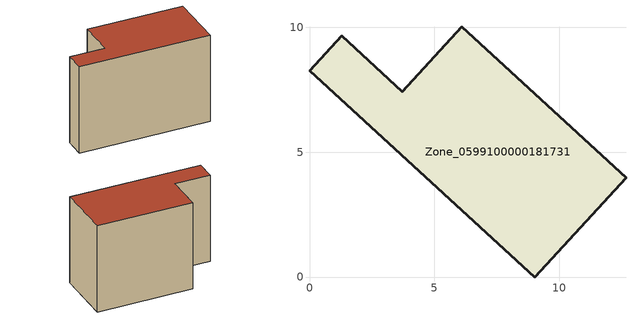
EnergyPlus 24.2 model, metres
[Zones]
Zone_0599100000181731
 floor ground (C_G): 9.02,0 0,8.26 1.29,9.66 3.72,7.42 6.1,10.01 12.67,3.97 z0
 wall outside (C_F): 3.72,7.42 1.29,9.66 0,8.26 9.02,0 12.67,3.97 6.1,10.01 3.72,7.42 z0:8.4
 roof outside (C_R): 12.67,3.97 6.1,10.01 3.72,7.42 1.29,9.66 0,8.26 9.02,0 z8.4
[BUILDING]
Pand.0599100000181731: North Axis=0; Terrain=City; Loads Convergence Tolerance Value=0.04; Temperature Convergence Tolerance Value=0.4; Solar Distribution=FullExterior; Maximum Number of Warmup Days=25; Minimum Number of Warmup Days=1
[Site:Location]
Rotterdam.The.Hague.AP_ZH_NLD Design_Conditions: Latitude=51.96; Longitude=4.45; Time Zone=1; Elevation=-4.5
[SITE:GROUNDTEMPERATURE:BUILDINGSURFACE]
18, 18, 18, 18, 18, 18, 18, 18, 18, 18, 18, 18
[MATERIAL] Thermal Absorptance=0.9; Solar Absorptance=0.7; Visible Absorptance=0.7
Name | Roughness | Thickness | Conductivity | Density | Specific Heat
G.TI.1975-1991 | MediumSmooth | 0.15 | 0.288461 | 540 | 1210
F.TI.1975-1991 | Rough | 0.3 | 0.230769 | 1920 | 840
R.TI.1975-1991 | MediumRough | 0.2 | 0.153846 | 1500 | 1000
[CONSTRUCTION]
C_G: G.TI.1975-1991
C_F: F.TI.1975-1991
C_R: R.TI.1975-1991
[ZONE]
Zone_0599100000181731: Type=1; Multiplier=1; Ceiling Height=Autocalculate; Volume=Autocalculate; Floor Area=autocalculate; Part of Total Floor Area=Yes
[ZONEINFILTRATION:DESIGNFLOWRATE]
Infil_Zone_0599100000181731: Zone or ZoneList or Space or SpaceList=Zone_0599100000181731; Schedule=AlwaysOn; Design Flow Rate Calculation Method=Flow/Area; Flow Rate per Floor Area=0.003; Constant Term Coefficient=1; Temperature Term Coefficient=0; Velocity Term Coefficient=0; Velocity Squared Term Coefficient=0
[HVACTEMPLATE:ZONE:IDEALLOADSAIRSYSTEM]
Zone_0599100000181731: Maximum Heating Supply Air Temperature=50; Minimum Cooling Supply Air Temperature=13; Maximum Heating Supply Air Humidity Ratio=0.0156; Minimum Cooling Supply Air Humidity Ratio=0.0077; Heating Limit=NoLimit; Cooling Limit=NoLimit; Dehumidification Control Type=ConstantSensibleHeatRatio; Cooling Sensible Heat Ratio=0.7; Dehumidification Setpoint=60; Humidification Control Type=None; Humidification Setpoint=30; Outdoor Air Method=None; Outdoor Air Flow Rate per Person=0.00944; Outdoor Air Flow Rate per Zone Floor Area=0; Outdoor Air Flow Rate per Zone=0; Demand Controlled Ventilation Type=None; Outdoor Air Economizer Type=NoEconomizer; Heat Recovery Type=None; Sensible Heat Recovery Effectiveness=0.7; Latent Heat Recovery Effectiveness=0.65
[ZONECONTROL:THERMOSTAT]
ThermostatControl_Zone_0599100000181731: Zone or ZoneList=Zone_0599100000181731; Control Type Schedule=DualSetpointControlType; Control 1=Thermostat_Zone_0599100000181731; Temperature Difference Between Cutout And Setpoint=0
[THERMOSTATSETPOINT:DUALSETPOINT]
Thermostat_Zone_0599100000181731: Heating Setpoint Temperature Schedule=HeatingSetpoint_Zone_0599100000181731; Cooling Setpoint Temperature Schedule=CoolingSetpoint_Zone_0599100000181731
[SCHEDULE:COMPACT]
HeatingSetpoint_Zone_0599100000181731: Through: 12/31, For: AllDays, Until: 24:00, 21
CoolingSetpoint_Zone_0599100000181731: Through: 12/31, For: AllDays, Until: 24:00, 24
DualSetpointControlType: Through: 12/31, For: AllDays, Until: 24:00, 4
AlwaysOn: Through: 12/31, For: AllDays, Until: 24:00, 1
